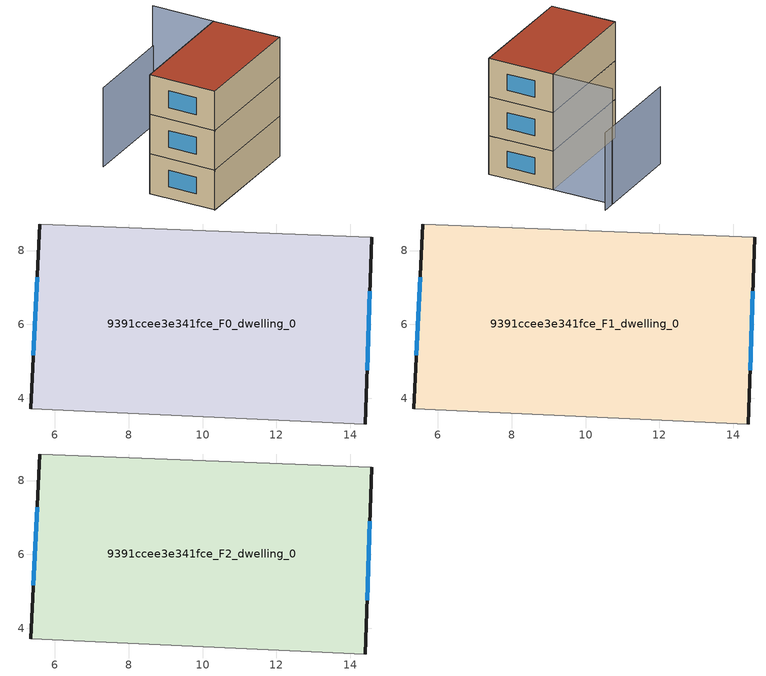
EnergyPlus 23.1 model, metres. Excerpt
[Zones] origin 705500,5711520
9391ccee3e341fce_F0_dwelling_0
 floor ground (EU_floor_Construction): 14.58,8.36 14.41,3.3 5.34,3.71 5.59,8.72 z0
 wall outside (EU_wall_Construction): 5.59,8.72 5.34,3.71 / 14.41,3.3 14.58,8.36 z0:3
 wall adiabatic (EU_wall_Construction): 14.58,8.36 5.59,8.72 / 5.34,3.71 14.41,3.3 z0:3
 window (EU_Window_Construction): 5.52,7.27 5.41,5.16 / 14.46,4.76 14.53,6.9 z0.87:2.13
9391ccee3e341fce_F1_dwelling_0
 floor to 9391ccee3e341fce_F0_dwelling_0 (EU_floor_Construction): 14.58,8.36 14.41,3.3 5.34,3.71 5.59,8.72 z3
 wall outside (EU_wall_Construction): 5.59,8.72 5.34,3.71 / 14.41,3.3 14.58,8.36 z3:6
 wall adiabatic (EU_wall_Construction): 14.58,8.36 5.59,8.72 / 5.34,3.71 14.41,3.3 z3:6
 window (EU_Window_Construction): 5.52,7.27 5.41,5.16 / 14.46,4.76 14.53,6.9 z3.87:5.13
9391ccee3e341fce_F2_dwelling_0
 floor to 9391ccee3e341fce_F1_dwelling_0 (EU_floor_Construction): 14.58,8.36 14.41,3.3 5.34,3.71 5.59,8.72 z6
 wall outside (EU_wall_Construction): 5.59,8.72 5.34,3.71 / 14.41,3.3 14.58,8.36 z6:9
 wall adiabatic (EU_wall_Construction): 14.58,8.36 5.59,8.72 / 5.34,3.71 14.41,3.3 z6:9
 window (EU_Window_Construction): 5.52,7.27 5.41,5.16 / 14.46,4.76 14.53,6.9 z6.87:8.13
 roof outside (EU_roof_Construction): 14.41,3.3 14.58,8.36 5.59,8.72 5.34,3.71 z9
shading: 5.34,3.71 14.41,3.3 / 14.78,13.02 14.59,8.35 / 14.59,8.35 5.59,8.72 z0:9; 15.75,12.94 7.74,13.27 z0:6
[Building]
EU S2 Campaign: North Axis=0; Terrain=City; Solar Distribution=FullExterior
[Site:Location]
London: Latitude=51.5; Longitude=-0.5; Time Zone=0; Elevation=25
[SizingPeriod:WeatherFileDays]
AnnualSizingPeriod: Begin Month=1; Begin Day of Month=1; End Month=12; End Day of Month=31; Day of Week for Start Day=Monday; Use Weather File Daylight Saving Period=No; Use Weather File Rain and Snow Indicators=No
[MATERIAL]
EU_InternalMass_Material: Roughness=MediumRough; Thickness=0.1; Conductivity=1; Density=1800; Specific Heat=900; Thermal Absorptance=0.9; Solar Absorptance=0.7; Visible Absorptance=0.7
[MATERIAL:NOMASS] Roughness=MediumRough; Thermal Absorptance=0.9; Solar Absorptance=0.7; Visible Absorptance=0.7
Name | Thermal Resistance
EU_wall_NoMass | 0.724719
EU_roof_NoMass | 2.98947
EU_floor_NoMass | 2.39157
[WINDOWMATERIAL:SIMPLEGLAZINGSYSTEM]
EU_Window_SimpleGlazing: UFactor=2.63425; Solar Heat Gain Coefficient=0.76; Visible Transmittance=0.76
[CONSTRUCTION]
EU_wall_Construction: EU_wall_NoMass
EU_roof_Construction: EU_roof_NoMass
EU_floor_Construction: EU_floor_NoMass
EU_Window_Construction: EU_Window_SimpleGlazing
EU_InternalMass_Construction: EU_InternalMass_Material
[ZONE] Type=1; Multiplier=1; Ceiling Height=autocalculate; Floor Area=autocalculate; Part of Total Floor Area=Yes
Name | Volume
9391ccee3e341fce_F0_dwelling_0 | 136.688
9391ccee3e341fce_F1_dwelling_0; 9391ccee3e341fce_F2_dwelling_0 | 136.689
[INTERNALMASS] Construction=EU_InternalMass_Construction; Surface Area=45.5629
Name | Zone or ZoneList
9391ccee3e341fce_F0_dwelling_0_EU_InternalMass | 9391ccee3e341fce_F0_dwelling_0
9391ccee3e341fce_F1_dwelling_0_EU_InternalMass | 9391ccee3e341fce_F1_dwelling_0
9391ccee3e341fce_F2_dwelling_0_EU_InternalMass | 9391ccee3e341fce_F2_dwelling_0
[OTHEREQUIPMENT] Fuel Type=Electricity; Design Level Calculation Method=Watts/Area; Power per Zone Floor Area=1; Fraction Latent=0; Fraction Radiant=0; Fraction Lost=0; Carbon Dioxide Generation Rate=0; EndUse Subcategory=EU_Step8_InternalGains
Name | Zone or ZoneList or Space or SpaceList | Schedule
EU_Step8_InternalGain_9391ccee3e341fce_F0_dwelling_0_f000 | 9391ccee3e341fce_F0_dwelling_0 | EU_Step8_GainSchedule_9391ccee3e341fce_F0_dwelling_0_f000
EU_Step8_InternalGain_9391ccee3e341fce_F1_dwelling_0_f000 | 9391ccee3e341fce_F1_dwelling_0 | EU_Step8_GainSchedule_9391ccee3e341fce_F1_dwelling_0_f000
EU_Step8_InternalGain_9391ccee3e341fce_F2_dwelling_0_f000 | 9391ccee3e341fce_F2_dwelling_0 | EU_Step8_GainSchedule_9391ccee3e341fce_F2_dwelling_0_f000
[ZONEVENTILATION:DESIGNFLOWRATE] Schedule=EU_AlwaysOn; Design Flow Rate Calculation Method=AirChanges/Hour; Air Changes per Hour=0.418135; Ventilation Type=Natural; Fan Pressure Rise=0; Fan Total Efficiency=1; Constant Term Coefficient=1; Temperature Term Coefficient=0; Velocity Term Coefficient=0; Velocity Squared Term Coefficient=0; Minimum Indoor Temperature=-100; Maximum Indoor Temperature=100; Delta Temperature=-100; Minimum Outdoor Temperature=-100; Maximum Outdoor Temperature=100; Maximum Wind Speed=40
Name | Zone or ZoneList or Space or SpaceList
EU_ConstantAir_9391ccee3e341fce_F0_dwelling_0 | 9391ccee3e341fce_F0_dwelling_0
EU_ConstantAir_9391ccee3e341fce_F1_dwelling_0 | 9391ccee3e341fce_F1_dwelling_0
EU_ConstantAir_9391ccee3e341fce_F2_dwelling_0 | 9391ccee3e341fce_F2_dwelling_0
[HVACTEMPLATE:THERMOSTAT] Constant Heating Setpoint=20; Constant Cooling Setpoint=50
EU_HeatOnly_9391ccee3e341fce_F0_dwelling_0; EU_HeatOnly_9391ccee3e341fce_F1_dwelling_0; EU_HeatOnly_9391ccee3e341fce_F2_dwelling_0
[HVACTEMPLATE:ZONE:IDEALLOADSAIRSYSTEM] System Availability Schedule=EU_AlwaysOn; Maximum Heating Supply Air Temperature=50; Minimum Cooling Supply Air Temperature=13; Maximum Heating Supply Air Humidity Ratio=0.0156; Minimum Cooling Supply Air Humidity Ratio=0.0077; Heating Limit=NoLimit; Cooling Limit=NoLimit; Heating Availability Schedule=EU_AlwaysOn; Cooling Availability Schedule=EU_CoolingOff; Dehumidification Control Type=ConstantSensibleHeatRatio; Cooling Sensible Heat Ratio=0.7; Dehumidification Setpoint=60; Humidification Control Type=None; Humidification Setpoint=30; Outdoor Air Method=None; Outdoor Air Flow Rate per Person=0.00944; Outdoor Air Flow Rate per Zone Floor Area=0; Outdoor Air Flow Rate per Zone=0; Demand Controlled Ventilation Type=None; Outdoor Air Economizer Type=NoEconomizer; Heat Recovery Type=None; Sensible Heat Recovery Effectiveness=0.7; Latent Heat Recovery Effectiveness=0.65
Name | Template Thermostat
9391ccee3e341fce_F0_dwelling_0 | EU_HeatOnly_9391ccee3e341fce_F0_dwelling_0
9391ccee3e341fce_F1_dwelling_0 | EU_HeatOnly_9391ccee3e341fce_F1_dwelling_0
9391ccee3e341fce_F2_dwelling_0 | EU_HeatOnly_9391ccee3e341fce_F2_dwelling_0
[SIZING:ZONE] Zone Cooling Design Supply Air Temperature Input Method=SupplyAirTemperature; Zone Cooling Design Supply Air Temperature=13; Zone Heating Design Supply Air Temperature Input Method=SupplyAirTemperature; Zone Heating Design Supply Air Temperature=50; Zone Cooling Design Supply Air Humidity Ratio=0.008; Zone Heating Design Supply Air Humidity Ratio=0.008; Cooling Design Air Flow Method=DesignDay; Cooling Design Air Flow Rate=0; Cooling Minimum Air Flow per Zone Floor Area=0.000762; Cooling Minimum Air Flow=0; Cooling Minimum Air Flow Fraction=0.2; Heating Design Air Flow Method=DesignDay; Heating Design Air Flow Rate=0; Heating Maximum Air Flow per Zone Floor Area=0.002032; Heating Maximum Air Flow=0.141576; Heating Maximum Air Flow Fraction=0.3; Account for Dedicated Outdoor Air System=No; Dedicated Outdoor Air System Control Strategy=NeutralSupplyAir; Dedicated Outdoor Air Low Setpoint Temperature for Design=autosize; Dedicated Outdoor Air High Setpoint Temperature for Design=autosize; Zone Load Sizing Method=Sensible Load Only No Latent Load; Zone Latent Cooling Design Supply Air Humidity Ratio Input Method=HumidityRatioDifference; Zone Cooling Design Supply Air Humidity Ratio Difference=0.005; Zone Latent Heating Design Supply Air Humidity Ratio Input Method=HumidityRatioDifference; Zone Humidification Design Supply Air Humidity Ratio Difference=0.005
9391ccee3e341fce_F0_dwelling_0; 9391ccee3e341fce_F1_dwelling_0; 9391ccee3e341fce_F2_dwelling_0
[SCHEDULE:CONSTANT]
Name | Hourly Value
EU_AlwaysOn | 1
EU_CoolingOff | 0
[SCHEDULE:FILE] Column Number=1; Rows to Skip at Top=0; Number of Hours of Data=8760; Column Separator=Comma; Interpolate to Timestep=No; Minutes per Item=60; Adjust Schedule for Daylight Savings=Yes
Name | File
EU_Step8_GainSchedule_9391ccee3e341fce_F0_dwelling_0_f000 | ../../schedules/9391ccee3e341fce/9391ccee3e341fce_F0_dwelling_0_f000_gain.csv
EU_Step8_GainSchedule_9391ccee3e341fce_F1_dwelling_0_f000 | ../../schedules/9391ccee3e341fce/9391ccee3e341fce_F1_dwelling_0_f000_gain.csv
EU_Step8_GainSchedule_9391ccee3e341fce_F2_dwelling_0_f000 | ../../schedules/9391ccee3e341fce/9391ccee3e341fce_F2_dwelling_0_f000_gain.csv
